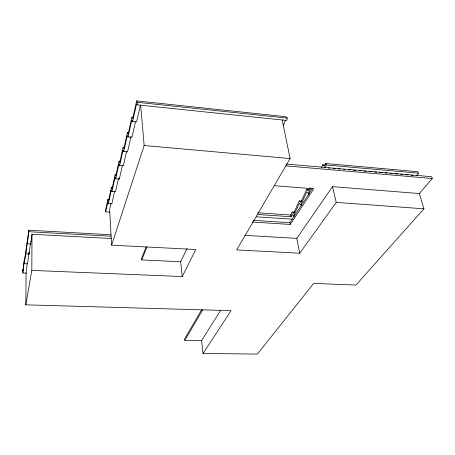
<?xml version="1.0" encoding="UTF-8"?>
<svg xmlns="http://www.w3.org/2000/svg" width="455" height="455" viewBox="0 0 455 455"><rect width="100%" height="100%" fill="white"/><g stroke="black" fill="none" stroke-linecap="round" stroke-linejoin="round"><path stroke-width="0.68" d="M286.11 164.045L431.681 176.722L432.25 178.525L419.345 193.551L423.946 208.817L355.941 285.046L313.66 283.419L257.382 354.092L203.038 353.455L231.049 310.663L25.821 304.833L31.822 270.401L32.009 234.245L111.316 238.517M25.821 304.833L26.123 272.465L27.243 263.411M26.424 273.154L22.875 273.011L24.2 261.875L24.337 263.673L27.562 263.809L28.983 252.315L29.143 254.1L25.85 253.947L25.707 252.161L24.337 263.673M25.85 253.947L27.277 242.043L27.436 243.817L30.792 243.988L32.009 234.245M110.906 234.746L28.87 230.213L24.428 261.318L24.291 259.532L22.966 270.702L22.887 269.525L22.875 273.011M27.436 243.817L28.87 230.213M29.143 254.1L30.445 243.613M137.126 104.838L137.461 102.335L136.642 100.908L285.677 116.685L287.259 118.118L286.747 120.456L137.126 104.838L136.585 103.882L132.627 121.519L136.58 121.906L140.43 105.105M109.297 199.472L107.886 199.375L105.588 210.045L105.679 211.854L109.922 212.127M105.679 211.854L107.824 201.935L108.375 203.63L111.839 203.863L114.592 191.453M112.857 187.312L111.441 187.204L108.438 201.053L107.886 199.375M108.375 203.63L111.378 189.82L111.964 191.492L115.496 191.743L118.385 178.787M116.571 174.589L115.155 174.481L112.021 188.865L111.441 187.204M111.964 191.492L115.098 177.149L115.712 178.792L119.324 179.071L122.355 165.529M120.467 161.269L119.051 161.15L115.775 176.113L115.155 174.481M115.712 178.792L118.988 163.874L119.642 165.495L123.328 165.791L126.518 151.64M124.545 147.306L123.129 147.181L119.699 162.754L119.051 161.15M110.969 203.521L109.632 209.596L111.606 245.177L195.809 249.505L182.256 276.549L31.822 270.401M119.642 165.495L123.072 149.962L123.76 151.543L127.531 151.873L131.04 136.392M128.822 132.655L127.411 132.519L123.817 148.751L123.129 147.181M123.76 151.543L127.354 135.362L128.082 136.904L131.944 137.262L135.476 121.758M133.326 117.259L131.91 117.117L128.139 134.049L127.411 132.519M128.082 136.904L131.853 120.023L132.627 121.519M136.642 100.908L132.684 118.596L131.91 117.117M111.606 245.177L144.155 145.52L140.646 105.128M146.072 247.042L141.641 258.184L141.772 259.93L180.675 261.739L187.028 248.572M141.772 259.93L146.999 246.849M283.346 125.398L285.444 120.16M257.302 214.487L291.086 216.728L290.751 215.016L292.144 211.956L294.959 212.149M291.086 216.728L292.173 214.35L293.521 215.983L294.721 216.062M302.126 201.104L299.31 200.9L293.492 213.577L292.144 211.956M293.521 215.983L299.339 203.339L300.749 204.955L301.972 205.046M308.894 189.536L306.778 189.371L300.715 202.503L299.31 200.9M300.749 204.955L306.812 191.856L308.285 193.455L309.531 193.551M309.69 187.864L308.251 190.958L306.778 189.371M308.285 193.455L310.873 187.898M308.456 195.206L309.042 193.961M321.52 167.338L322.72 164.767L324.83 164.955M416.86 175.784L418.424 173.127L417.701 171.689L325.643 163.521L324.335 166.302L322.72 164.767M324.904 167.787L326.218 165L325.643 163.521M201.656 309.775L184.65 338.856L184.804 340.357L201.559 340.636L220.817 310.06M282.197 119.932L290.108 158.567L236.674 249.926L299.709 253.207L336.222 202.378L332.537 186.641L419.345 193.551M184.804 340.357L202.799 309.724M252.428 222.057L290.256 224.446L289.915 222.688L312.238 188.706M290.256 224.446L313.796 188.78L274.467 185.708M299.709 253.207L296.779 238.363L332.537 186.641M30.366 241.52L31.787 241.594M28.892 231.72L111.066 236.219M245.035 235.366L296.779 238.363M253.532 220.362L289.915 222.688M256.222 216.819L292.298 219.179M257.712 212.804L290.751 215.016M336.222 202.378L423.946 208.817M328.174 167.997L329.579 168.117M333.094 168.424L335.204 168.606M338.014 168.85L340.118 169.038M343.633 169.34L345.038 169.465M348.553 169.766L350.657 169.954M353.467 170.198L355.577 170.38M359.092 170.688L361.196 170.87M364.006 171.114L366.116 171.296M368.925 171.541L371.735 171.785M374.545 172.03L376.655 172.212M379.464 172.456L382.274 172.701M385.084 172.945L387.194 173.133M390.003 173.378L392.113 173.56M394.923 173.804L397.733 174.049M400.542 174.293L402.652 174.475M405.462 174.72L408.272 174.965M411.081 175.209L413.185 175.391M285.78 165.87L432.25 178.525M326.218 165L418.424 173.127M144.155 145.52L290.108 158.567M137.461 102.335L287.259 118.118M118.903 177.973L119.324 179.071M201.559 340.636L203.038 353.455M180.675 261.739L182.256 276.549"/></g></svg>
